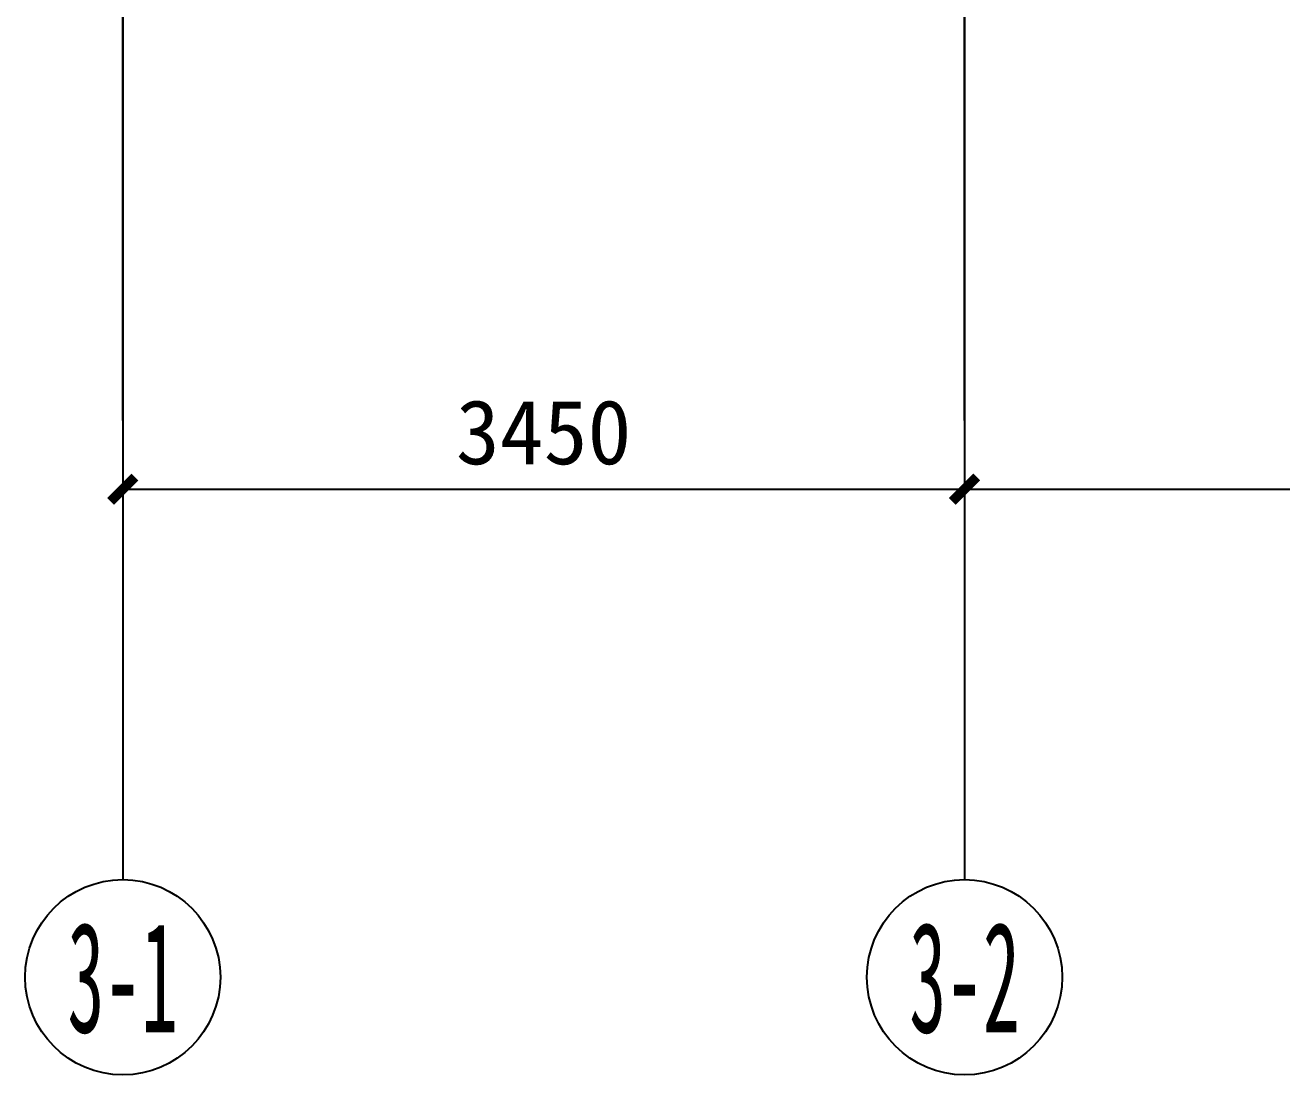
# Model space of a CAD drawing. Extents: x -3200781797 to -8106663, y 494714 to 1244925.
# Drawn here: x -8172532 to -8167382, y 599811 to 604113 of the extents above; entities that cross this region are included whole.
import ezdxf
from ezdxf.enums import TextEntityAlignment as Align

# ---------------------------------------------------------------- set-up
doc = ezdxf.new("R2010")
doc.units = 0
doc.header["$LTSCALE"] = 1000
doc.header["$MEASUREMENT"] = 0
doc.linetypes.add('3#-轴线$0$DOTE', pattern=[2.42, 2, -0.2, 0.02, -0.2])
doc.linetypes.add('DASH', pattern=[0.35, 0.25, -0.1])
doc.layers.get('Defpoints').update_dxf_attribs({"color": 30, "linetype": 'DASH'})
for name, color, linetype in [('3#-夹层$0$S-SLAB-HOLE', 5, 'Continuous'), ('3#-轴线$0$3#-轴号$0$A-ANNO-AXIS-CIRC', 3, 'Continuous'), ('3#-轴线$0$3#-轴号$0$A-ANNO-AXIS-TEXT', 7, 'Continuous'), ('3#-轴线$0$3#-轴号$0$A-ANNO-DIMS', 3, 'Continuous'), ('3#-轴线$0$A-ANNO-DOTE', 10, '3#-轴线$0$DOTE'), ('3#-轴线$0$AXIS_TEXT', 7, 'Continuous'), ('3#4#5#模板$0$S-ANNO-TEXT', 7, 'Continuous')]:
    doc.layers.add(name, color=color, linetype=linetype)
doc.styles.add('3#-轴线$0$3#-轴号$0$_TCH_AXIS', font='')
doc.styles.add('3#-轴线$0$3#-轴号$0$_TCH_DIM_T3', font='')
doc.styles.add('3#-轴线$0$COMPLEX', font='COMPLEX')
doc.styles.get('3#-轴线$0$3#-轴号$0$_TCH_AXIS').set_extended_font_data('SimSun')
doc.styles.get('3#-轴线$0$3#-轴号$0$_TCH_DIM_T3').set_extended_font_data('SimSun')
doc.dimstyles.new('3#-轴线$0$3#-轴号$0$_TCH_ARCH&&100', dxfattribs={"dimtxt": 264.345992, "dimasz": 100, "dimexe": 250, "dimexo": 300, "dimgap": 100, "dimtad": 1, "dimdec": 0, "dimzin": 0, "dimdsep": 46, "dimtxsty": '3#-轴线$0$3#-轴号$0$_TCH_DIM_T3', "dimblk": '3#-轴线$0$3#-轴号$0$_ArchTick', "dimcen": 0.09, "dimclrt": 7, "dimazin": 2, "dimtfac": 1, "dimtdec": 0, "dimtix": 1, "dimtmove": 2, "dimatfit": 3, "dimfxl": 100, "dimtolj": 1, "dimtzin": 0, "dimarcsym": 0})

# ---------------------------------------------------------------- blocks, each defined once
blk = doc.blocks.new('3#-轴线$0$_AXISO')
blk.add_circle((0, 0), 0.5)
at = {"layer": '3#-轴线$0$AXIS_TEXT', "style": '3#-轴线$0$COMPLEX', "width": 1.041667}
blk.add_attdef('A', text='', height=0.56, dxfattribs=at).set_placement((-0.25, -0.28), (0.25, -0.28), align=Align.FIT)
blk = doc.blocks.new('3#-轴线$0$3#-轴号$0$_ArchTick')
at = {"color": 0, "linetype": 'ByBlock', "const_width": 0.4}
blk.add_lwpolyline([(-0.5, -0.5), (0.5, 0.5)], dxfattribs=at)
blk = doc.blocks.new('*D2026')
at = {"layer": '3#-轴线$0$3#-轴号$0$A-ANNO-DIMS', "color": 0, "lineweight": -2, "transparency": 16777216}
for p, q in [((0, -15881.5), (0, -16631.5)), ((3450, -15881.5), (3450, -16631.5)), ((0, -16381.5), (3450, -16381.5))]:
    blk.add_line(p, q, dxfattribs=at)
at = {"layer": 'Defpoints', "color": 0, "transparency": 16777216}
for p in [(0, -15581.5), (3450, -15581.5), (3450, -16381.5)]:
    blk.add_point(p, dxfattribs=at)
at = {"layer": '3#-轴线$0$3#-轴号$0$A-ANNO-DIMS', "color": 0, "lineweight": -2, "transparency": 16777216, "xscale": 100, "yscale": 100, "zscale": 100, "rotation": 180}
blk.add_blockref('3#-轴线$0$3#-轴号$0$_ArchTick', (0, -16381.5), dxfattribs=at)
at = {"layer": '3#-轴线$0$3#-轴号$0$A-ANNO-DIMS', "color": 0, "lineweight": -2, "transparency": 16777216, "xscale": 100, "yscale": 100, "zscale": 100}
blk.add_blockref('3#-轴线$0$3#-轴号$0$_ArchTick', (3450, -16381.5), dxfattribs=at)
at = {"layer": '3#-轴线$0$3#-轴号$0$A-ANNO-DIMS', "color": 7, "transparency": 16777216, "insert": (1725, -16149.3), "char_height": 264.35, "attachment_point": 5, "style": '3#-轴线$0$3#-轴号$0$_TCH_DIM_T3'}
blk.add_mtext('\\A1;3450', dxfattribs=at)
blk = doc.blocks.new('*D2027')
at = {"layer": '3#-轴线$0$3#-轴号$0$A-ANNO-DIMS', "color": 0, "lineweight": -2, "transparency": 16777216}
for p, q in [((3450, -15881.5), (3450, -16631.5)), ((10450, -15881.5), (10450, -16631.5)), ((3450, -16381.5), (10450, -16381.5))]:
    blk.add_line(p, q, dxfattribs=at)
at = {"layer": 'Defpoints', "color": 0, "transparency": 16777216}
for p in [(3450, -15581.5), (10450, -15581.5), (10450, -16381.5)]:
    blk.add_point(p, dxfattribs=at)
at = {"layer": '3#-轴线$0$3#-轴号$0$A-ANNO-DIMS', "color": 0, "lineweight": -2, "transparency": 16777216, "xscale": 100, "yscale": 100, "zscale": 100, "rotation": 180}
blk.add_blockref('3#-轴线$0$3#-轴号$0$_ArchTick', (3450, -16381.5), dxfattribs=at)
at = {"layer": '3#-轴线$0$3#-轴号$0$A-ANNO-DIMS', "color": 0, "lineweight": -2, "transparency": 16777216, "xscale": 100, "yscale": 100, "zscale": 100}
blk.add_blockref('3#-轴线$0$3#-轴号$0$_ArchTick', (10450, -16381.5), dxfattribs=at)
at = {"layer": '3#-轴线$0$3#-轴号$0$A-ANNO-DIMS', "color": 7, "transparency": 16777216, "insert": (6950, -16149.3), "char_height": 264.35, "attachment_point": 5, "style": '3#-轴线$0$3#-轴号$0$_TCH_DIM_T3'}
blk.add_mtext('\\A1;7000', dxfattribs=at)
blk = doc.blocks.new('3#-轴线$0$3#-轴号')
at = {"layer": '3#-轴线$0$3#-轴号$0$A-ANNO-AXIS-CIRC'}
for p, q in [((0, -13981.5), (0, -17981.5)), ((3450, -13981.5), (3450, -17981.5))]:
    blk.add_line(p, q, dxfattribs=at)
ref = blk.add_blockref('3#-轴线$0$_AXISO', (0, -18381.5), dxfattribs=dict(at, xscale=800, yscale=800, zscale=800))
ref.add_attrib('A', '3-1', dxfattribs={"layer": '3#-轴线$0$3#-轴号$0$A-ANNO-AXIS-TEXT', "height": 452.55, "style": '3#-轴线$0$3#-轴号$0$_TCH_AXIS', "width": 0.466146}).set_placement((-226.3, -18607.8), (226.3, -18607.8), align=Align.FIT)
ref = blk.add_blockref('3#-轴线$0$_AXISO', (3450, -18381.5), dxfattribs=dict(at, xscale=800, yscale=800, zscale=800))
ref.add_attrib('A', '3-2', dxfattribs={"layer": '3#-轴线$0$3#-轴号$0$A-ANNO-AXIS-TEXT', "height": 452.55, "style": '3#-轴线$0$3#-轴号$0$_TCH_AXIS', "width": 0.466146}).set_placement((3223.7, -18607.8), (3676.3, -18607.8), align=Align.FIT)
at = {"layer": '3#-轴线$0$3#-轴号$0$A-ANNO-DIMS'}
for p1, p2, picture, middle in [((0, -15581.5), (3450, -15581.5), '*D2026', (1725, -16149.3)), ((3450, -15581.5), (10450, -15581.5), '*D2027', (6950, -16149.3))]:
    dim = blk.add_aligned_dim(p1=p1, p2=p2, distance=-800, dimstyle='3#-轴线$0$3#-轴号$0$_TCH_ARCH&&100', dxfattribs=at)
    dim.commit()
    dim.dimension.update_dxf_attribs({"geometry": picture, "text_midpoint": middle})
blk = doc.blocks.new('3#-轴线')
at = {"layer": '3#-轴线$0$A-ANNO-DOTE'}
for points in [[(0, -16100), (0, 5500)], [(3450, -16100), (3450, -3200)]]:
    blk.add_lwpolyline(points, dxfattribs=at)
blk.add_blockref('3#-轴线$0$3#-轴号', (0, 0))
blk = doc.blocks.new('3#-夹层')
at = {"layer": '3#-夹层$0$S-SLAB-HOLE'}
blk.add_blockref('3#-轴线', (0, 0), dxfattribs=at)

msp = doc.modelspace()

# ---------------------------------------------------------------- block references
at = {"layer": '3#4#5#模板$0$S-ANNO-TEXT'}
msp.add_blockref('3#-夹层', (-8172132.3, 618592.8), dxfattribs=at)

doc.saveas('drawing.dxf')
